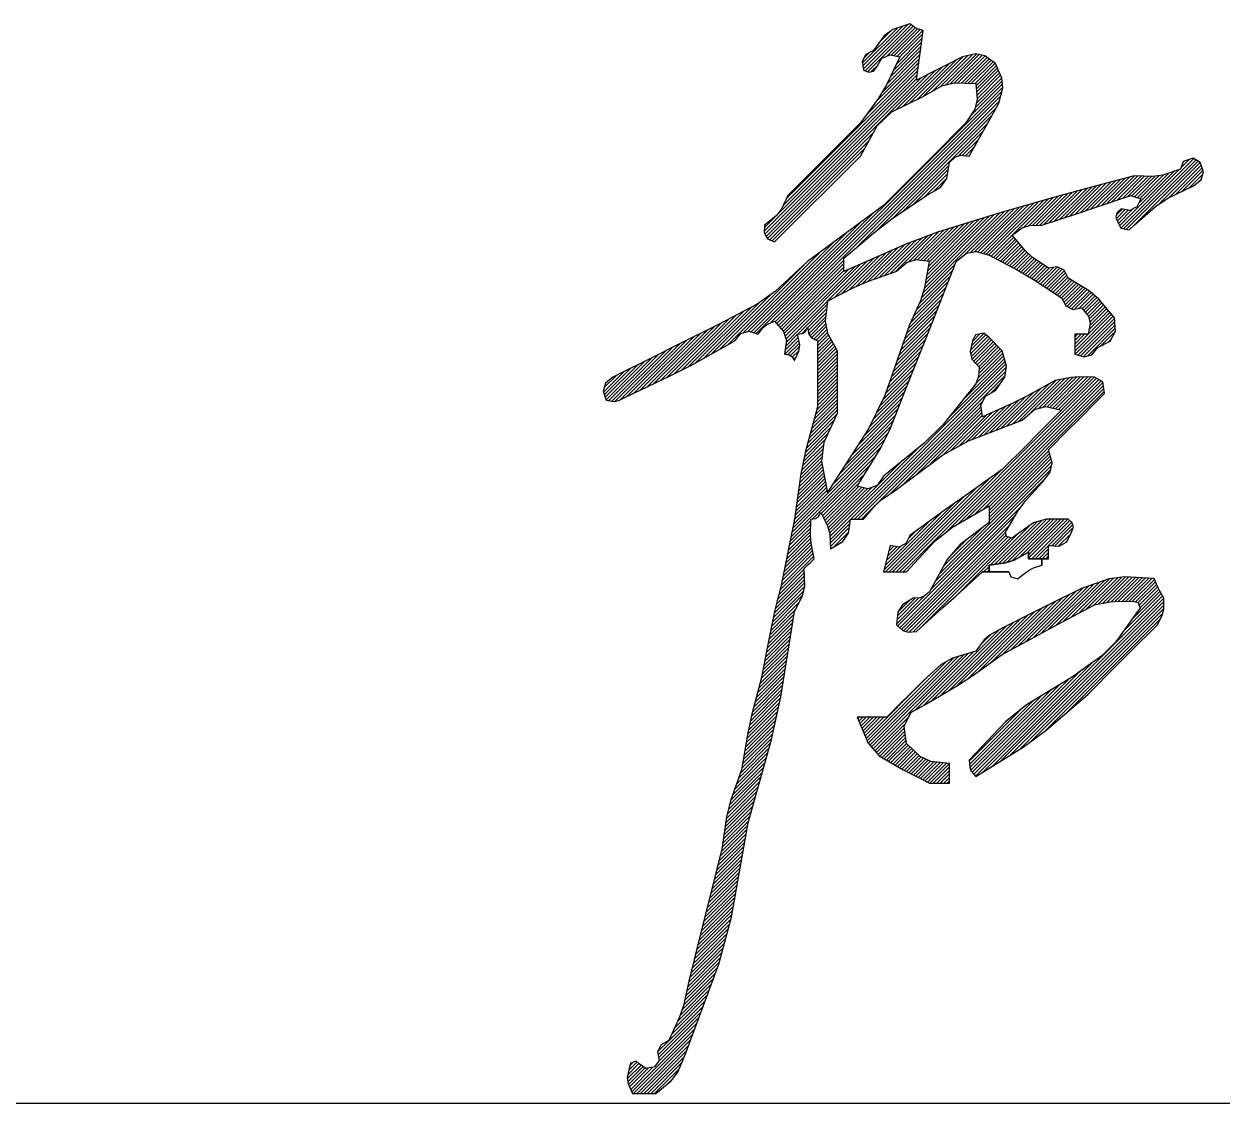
# Model space of a CAD drawing. Extents: x 9732137 to 18866768, y -962146 to 246094.
# Drawn here: x 9819040 to 9819645, y 5944 to 6489 of the extents above; entities that cross this region are included whole.
import ezdxf

# ---------------------------------------------------------------- set-up
doc = ezdxf.new("R2010")
doc.units = 0
doc.header["$LTSCALE"] = 1000
doc.layers.get('0').update_dxf_attribs({"linetype": 'CONTINUOUS'})

# ---------------------------------------------------------------- blocks, each defined once
blk = doc.blocks.new('ZYC')
h = blk.add_hatch()
h.set_pattern_fill('ANSI31', color=256, scale=0.01, style=0)
h.set_pattern_definition([(45, (0, 0), (-0.0008838835, 0.0008838835), [])])
h.paths.add_polyline_path([(0.191716, 0.193383), (0.190548, 0.202253), (0.193921, 0.209), (0.201718, 0.213388), (0.217472, 0.22272), (0.225169, 0.22774), (0.240061, 0.238394), (0.258667, 0.248519), (0.268004, 0.25352), (0.28674, 0.263401), (0.294628, 0.264902), (0.298717, 0.265243), (0.306745, 0.265068), (0.308789, 0.264548), (0.309735, 0.261709), (0.308412, 0.260067), (0.297475, 0.244701), (0.290436, 0.237662), (0.27507, 0.226725), (0.252355, 0.212968), (0.241647, 0.204333), (0.223391, 0.185047), (0.223622, 0.181464), (0.224421, 0.179466), (0.226725, 0.176712), (0.25062, 0.191577), (0.262092, 0.200013), (0.283406, 0.218389), (0.297409, 0.232393), (0.304411, 0.239395), (0.318415, 0.253398), (0.320906, 0.2583), (0.321641, 0.261237), (0.321749, 0.266735), (0.319516, 0.270611), (0.318508, 0.272625), (0.316748, 0.276738), (0.301969, 0.277631), (0.294072, 0.276555), (0.280072, 0.271736), (0.264068, 0.263734), (0.256066, 0.259733), (0.240061, 0.251731), (0.233868, 0.248283), (0.230965, 0.245742), (0.226725, 0.240061), (0.214987, 0.236586), (0.209117, 0.233284), (0.200051, 0.225058), (0.192716, 0.217722), (0.189048, 0.214055), (0.181713, 0.20672), (0.175712, 0.20672), (0.172711, 0.20672), (0.166709, 0.20672), (0.172241, 0.193666), (0.177845, 0.187261), (0.190049, 0.180046), (0.195383, 0.177379), (0.198051, 0.176045), (0.203385, 0.173378), (0.207386, 0.173378), (0.209387, 0.173378), (0.213388, 0.173378), (0.213388, 0.177379), (0.213388, 0.179379), (0.213388, 0.18338), (0.203895, 0.184399), (0.19865, 0.18682)], flags=17)
h.paths.add_polyline_path([(0.260067, 0.325083), (0.264264, 0.330433), (0.265218, 0.335201), (0.263401, 0.341754), (0.273403, 0.351757), (0.278405, 0.356758), (0.288407, 0.366761), (0.291736, 0.3701), (0.290871, 0.376157), (0.28674, 0.37843), (0.278712, 0.378605), (0.274623, 0.378265), (0.266735, 0.376763), (0.252423, 0.368751), (0.245056, 0.365067), (0.230059, 0.358425), (0.229248, 0.364334), (0.231514, 0.368865), (0.236727, 0.371762), (0.24131, 0.378456), (0.242225, 0.383948), (0.240061, 0.391767), (0.237394, 0.394434), (0.23606, 0.395768), (0.233393, 0.398435), (0.230812, 0.400649), (0.226589, 0.399804), (0.225058, 0.396768), (0.223796, 0.391416), (0.22476, 0.38756), (0.228392, 0.383431), (0.228282, 0.380033), (0.227931, 0.378275), (0.226725, 0.375096), (0.210128, 0.354559), (0.200583, 0.345014), (0.180046, 0.328417), (0.176798, 0.323736), (0.172234, 0.322025), (0.166709, 0.323416), (0.178469, 0.342442), (0.183551, 0.352606), (0.191716, 0.373429), (0.201873, 0.398707), (0.206875, 0.411378), (0.216722, 0.436778), (0.22205, 0.441004), (0.226849, 0.441964), (0.233393, 0.440113), (0.248453, 0.432139), (0.25582, 0.427786), (0.270069, 0.41844), (0.272101, 0.414456), (0.275664, 0.412674), (0.280072, 0.413439), (0.283545, 0.409176), (0.284465, 0.405498), (0.283406, 0.400102), (0.280739, 0.400102), (0.279405, 0.400102), (0.276738, 0.400102), (0.276738, 0.396101), (0.276738, 0.394101), (0.276738, 0.3901), (0.28136, 0.388617), (0.285266, 0.389733), (0.288407, 0.393434), (0.294513, 0.396574), (0.297302, 0.401595), (0.296743, 0.408438), (0.288829, 0.417849), (0.283914, 0.422062), (0.273403, 0.428443), (0.271371, 0.432428), (0.267808, 0.434209), (0.263401, 0.433444), (0.255242, 0.439075), (0.251443, 0.442528), (0.245063, 0.450115), (0.250169, 0.45385), (0.253741, 0.455041), (0.260067, 0.455117), (0.278071, 0.461118), (0.287073, 0.464119), (0.305078, 0.47012), (0.307079, 0.469454), (0.308079, 0.46912), (0.310079, 0.468453), (0.308047, 0.464468), (0.304484, 0.462687), (0.300077, 0.463452), (0.298029, 0.461617), (0.297467, 0.459366), (0.29841, 0.456784), (0.29992, 0.453737), (0.30418, 0.452885), (0.306745, 0.455117), (0.317554, 0.46467), (0.323777, 0.468819), (0.336753, 0.475122), (0.340537, 0.478163), (0.341693, 0.48221), (0.340087, 0.486791), (0.336555, 0.489096), (0.331527, 0.48742), (0.330085, 0.483457), (0.321138, 0.480474), (0.316169, 0.479764), (0.306745, 0.480123), (0.280007, 0.473028), (0.266668, 0.46936), (0.240061, 0.461785), (0.207415, 0.451644), (0.191305, 0.445603), (0.160041, 0.431777), (0.160041, 0.434445), (0.160041, 0.435778), (0.160041, 0.438446), (0.175951, 0.452059), (0.184342, 0.458436), (0.201718, 0.47012), (0.208786, 0.474159), (0.212013, 0.478769), (0.213388, 0.486791), (0.216455, 0.489686), (0.2192, 0.490602), (0.223391, 0.490125), (0.229399, 0.500791), (0.2324, 0.506125), (0.238394, 0.516799), (0.240292, 0.524601), (0.23989, 0.529424), (0.236727, 0.536804), (0.23122, 0.540793), (0.226675, 0.541702), (0.220056, 0.540138), (0.210721, 0.53547), (0.206053, 0.533136), (0.196717, 0.528469), (0.198138, 0.538459), (0.198805, 0.543461), (0.200051, 0.553475), (0.196461, 0.554633), (0.193383, 0.556809), (0.184756, 0.554008), (0.180368, 0.550816), (0.175045, 0.543472), (0.17106, 0.54144), (0.169278, 0.537877), (0.170044, 0.53347), (0.172586, 0.532424), (0.174961, 0.533017), (0.176712, 0.535137), (0.179281, 0.539518), (0.183438, 0.541299), (0.188382, 0.540138), (0.181593, 0.526145), (0.177529, 0.519371), (0.168376, 0.506796), (0.153706, 0.492126), (0.146371, 0.484791), (0.1317, 0.47012), (0.128502, 0.463222), (0.125929, 0.459914), (0.120031, 0.455117), (0.119718, 0.451241), (0.121465, 0.448329), (0.125032, 0.446781), (0.14237, 0.464119), (0.151039, 0.472788), (0.168376, 0.490125), (0.176855, 0.50538), (0.184361, 0.512491), (0.200051, 0.520133), (0.209619, 0.525556), (0.215731, 0.527084), (0.226725, 0.526802), (0.227399, 0.518581), (0.226187, 0.513733), (0.221723, 0.506796), (0.205052, 0.490125), (0.196717, 0.48179), (0.180046, 0.465119), (0.164681, 0.45382), (0.157012, 0.448152), (0.141703, 0.436778), (0.125543, 0.421827), (0.116221, 0.415266), (0.096691, 0.405104), (0.075353, 0.394434), (0.064683, 0.3891), (0.043344, 0.37843), (0.039561, 0.375389), (0.038404, 0.371342), (0.04001, 0.366761), (0.044025, 0.366183), (0.046402, 0.366579), (0.050013, 0.368428), (0.072366, 0.379063), (0.083391, 0.384742), (0.105027, 0.396768), (0.108068, 0.400552), (0.112115, 0.401708), (0.116697, 0.400102), (0.119301, 0.403486), (0.121159, 0.404972), (0.125032, 0.406771), (0.129622, 0.401536), (0.130984, 0.396997), (0.130033, 0.3901), (0.132416, 0.389778), (0.133821, 0.388841), (0.135035, 0.386766), (0.137361, 0.391613), (0.137763, 0.394832), (0.136702, 0.400102), (0.139084, 0.400424), (0.14049, 0.401361), (0.141703, 0.403437), (0.142311, 0.400158), (0.143727, 0.39827), (0.146704, 0.396768), (0.146704, 0.383431), (0.146704, 0.376763), (0.146704, 0.363426), (0.140696, 0.341072), (0.138346, 0.329655), (0.135035, 0.306745), (0.132367, 0.293408), (0.131034, 0.28674), (0.128366, 0.273403), (0.127033, 0.268069), (0.126366, 0.265401), (0.125032, 0.260067), (0.122365, 0.24673), (0.121031, 0.240061), (0.118364, 0.226725), (0.11356, 0.208243), (0.111552, 0.198873), (0.108361, 0.180046), (0.102725, 0.164542), (0.100682, 0.156368), (0.098359, 0.140036), (0.09169, 0.113362), (0.088356, 0.100026), (0.081688, 0.073352), (0.078954, 0.060999), (0.07691, 0.054867), (0.071685, 0.043344), (0.0677, 0.041312), (0.065919, 0.037749), (0.066684, 0.033342), (0.064309, 0.030053), (0.059994, 0.029334), (0.056681, 0.031675), (0.055039, 0.032998), (0.0522, 0.032051), (0.05168, 0.030008), (0.050619, 0.024737), (0.051021, 0.021518), (0.053347, 0.016671), (0.058015, 0.016671), (0.060349, 0.016671), (0.065017, 0.016671), (0.072748, 0.023017), (0.076093, 0.027477), (0.08002, 0.036676), (0.096852, 0.082021), (0.10329, 0.105741), (0.111695, 0.153373), (0.123489, 0.195437), (0.128188, 0.21692), (0.135035, 0.260067), (0.139151, 0.267954), (0.14028, 0.272845), (0.140036, 0.281739), (0.142036, 0.283739), (0.143037, 0.28474), (0.145037, 0.28674), (0.143542, 0.294629), (0.143202, 0.298717), (0.14337, 0.306745), (0.145753, 0.307067), (0.147158, 0.308004), (0.148371, 0.310079), (0.151852, 0.30332), (0.152939, 0.299332), (0.153373, 0.291741), (0.1596, 0.295381), (0.16241, 0.299597), (0.163375, 0.306745), (0.166043, 0.306745), (0.167376, 0.306745), (0.170044, 0.306745), (0.175842, 0.313591), (0.179298, 0.316701), (0.186714, 0.321749), (0.209947, 0.339025), (0.223075, 0.346279), (0.250064, 0.356758), (0.256309, 0.362147), (0.262023, 0.363575), (0.270069, 0.361759), (0.258066, 0.349756), (0.252065, 0.343755), (0.240061, 0.331752), (0.221278, 0.318573), (0.211941, 0.311904), (0.193383, 0.29841), (0.19135, 0.294425), (0.187788, 0.292643), (0.18338, 0.293408), (0.182047, 0.288074), (0.18138, 0.285406), (0.180046, 0.280072), (0.184714, 0.280072), (0.187048, 0.280072), (0.191716, 0.280072), (0.206195, 0.295761), (0.214909, 0.302731), (0.233393, 0.313414), (0.233393, 0.310079), (0.233393, 0.308412), (0.233393, 0.305078), (0.218728, 0.293893), (0.212196, 0.286272), (0.203385, 0.270069), (0.200631, 0.267765), (0.198634, 0.266966), (0.19505, 0.266735), (0.189666, 0.263481), (0.18728, 0.259664), (0.186714, 0.253398), (0.189781, 0.250503), (0.192527, 0.249588), (0.196717, 0.250064), (0.210088, 0.262029), (0.216756, 0.268031), (0.230059, 0.280072), (0.233393, 0.280072), (0.233393, 0.283406), (0.241741, 0.284611), (0.245996, 0.286029), (0.253398, 0.290074), (0.253398, 0.288741), (0.253398, 0.28674), (0.260067, 0.28674), (0.263401, 0.28674), (0.263401, 0.289407), (0.263401, 0.290741), (0.263401, 0.293408), (0.268765, 0.293057), (0.27265, 0.295276), (0.27507, 0.300077), (0.276013, 0.302659), (0.275451, 0.30491), (0.273403, 0.306745), (0.262225, 0.306789), (0.255894, 0.30481), (0.24673, 0.29841), (0.245088, 0.297087), (0.242248, 0.298033), (0.241729, 0.300077), (0.247981, 0.31079), (0.251728, 0.3159)])
h.paths.add_polyline_path([(0.172311, 0.351862), (0.151706, 0.320082), (0.148813, 0.335949), (0.149997, 0.345425), (0.156707, 0.360092), (0.156707, 0.372762), (0.156707, 0.379097), (0.156707, 0.391767), (0.151817, 0.400719), (0.150635, 0.406629), (0.151706, 0.416773), (0.165234, 0.42378), (0.172311, 0.426813), (0.186714, 0.431777), (0.191949, 0.436367), (0.196489, 0.437729), (0.203385, 0.436778), (0.200919, 0.423723), (0.198862, 0.417208), (0.193383, 0.405104), (0.180884, 0.369351)], flags=16)
for p, q in [((0.180368, 0.550816), (0.175045, 0.543472)), ((0.184756, 0.554008), (0.180368, 0.550816)), ((0.193383, 0.556809), (0.184756, 0.554008)), ((0.195818, 0.555087), (0.193383, 0.556809)), ((0.197213, 0.55439), (0.195818, 0.555087)), ((0.200051, 0.553475), (0.197213, 0.55439)), ((0.198805, 0.543461), (0.200051, 0.553475)), ((0.17106, 0.54144), (0.169278, 0.537877)), ((0.175045, 0.543472), (0.17106, 0.54144)), ((0.176712, 0.535137), (0.179281, 0.539518)), ((0.179281, 0.539518), (0.183438, 0.541299)), ((0.188382, 0.540138), (0.181593, 0.526145)), ((0.183438, 0.541299), (0.188382, 0.540138)), ((0.198138, 0.538459), (0.198805, 0.543461)), ((0.220056, 0.540138), (0.210721, 0.53547)), ((0.226675, 0.541702), (0.220056, 0.540138)), ((0.23122, 0.540793), (0.226675, 0.541702)), ((0.236727, 0.536804), (0.23122, 0.540793)), ((0.169278, 0.537877), (0.170044, 0.53347)), ((0.170044, 0.53347), (0.172586, 0.532424)), ((0.172586, 0.532424), (0.174961, 0.533017)), ((0.174961, 0.533017), (0.176712, 0.535137)), ((0.196717, 0.528469), (0.198138, 0.538459)), ((0.206053, 0.533136), (0.196717, 0.528469)), ((0.210721, 0.53547), (0.206053, 0.533136)), ((0.23989, 0.529424), (0.236727, 0.536804)), ((0.209619, 0.525556), (0.215731, 0.527084)), ((0.215731, 0.527084), (0.226725, 0.526802)), ((0.226725, 0.526802), (0.227399, 0.518581)), ((0.240292, 0.524601), (0.23989, 0.529424)), ((0.181593, 0.526145), (0.177529, 0.519371)), ((0.200051, 0.520133), (0.209619, 0.525556)), ((0.238394, 0.516799), (0.240292, 0.524601)), ((0.177529, 0.519371), (0.168376, 0.506796)), ((0.184361, 0.512491), (0.200051, 0.520133)), ((0.227399, 0.518581), (0.226187, 0.513733)), ((0.2324, 0.506125), (0.238394, 0.516799)), ((0.176855, 0.50538), (0.184361, 0.512491)), ((0.226187, 0.513733), (0.221723, 0.506796)), ((0.168376, 0.506796), (0.153706, 0.492126)), ((0.168376, 0.490125), (0.176855, 0.50538)), ((0.221723, 0.506796), (0.205052, 0.490125)), ((0.229399, 0.500791), (0.2324, 0.506125)), ((0.223391, 0.490125), (0.229399, 0.500791)), ((0.153706, 0.492126), (0.146371, 0.484791)), ((0.216455, 0.489686), (0.2192, 0.490602)), ((0.2192, 0.490602), (0.223391, 0.490125)), ((0.146371, 0.484791), (0.1317, 0.47012)), ((0.151039, 0.472788), (0.168376, 0.490125)), ((0.205052, 0.490125), (0.196717, 0.48179)), ((0.212013, 0.478769), (0.213388, 0.486791)), ((0.213388, 0.486791), (0.216455, 0.489686)), ((0.331527, 0.48742), (0.330085, 0.483457)), ((0.336555, 0.489096), (0.331527, 0.48742)), ((0.340087, 0.486791), (0.336555, 0.489096)), ((0.341693, 0.48221), (0.340087, 0.486791)), ((0.196717, 0.48179), (0.180046, 0.465119)), ((0.208786, 0.474159), (0.212013, 0.478769)), ((0.306745, 0.480123), (0.280007, 0.473028)), ((0.316169, 0.479764), (0.306745, 0.480123)), ((0.321138, 0.480474), (0.316169, 0.479764)), ((0.330085, 0.483457), (0.321138, 0.480474)), ((0.336753, 0.475122), (0.340537, 0.478163)), ((0.340537, 0.478163), (0.341693, 0.48221)), ((0.14237, 0.464119), (0.151039, 0.472788)), ((0.201718, 0.47012), (0.208786, 0.474159)), ((0.280007, 0.473028), (0.266668, 0.46936)), ((0.323777, 0.468819), (0.336753, 0.475122)), ((0.1317, 0.47012), (0.128502, 0.463222)), ((0.184342, 0.458436), (0.201718, 0.47012)), ((0.266668, 0.46936), (0.240061, 0.461785)), ((0.287073, 0.464119), (0.305078, 0.47012)), ((0.305078, 0.47012), (0.307079, 0.469454)), ((0.307079, 0.469454), (0.308079, 0.46912)), ((0.310079, 0.468453), (0.308047, 0.464468)), ((0.308079, 0.46912), (0.310079, 0.468453)), ((0.317554, 0.46467), (0.323777, 0.468819)), ((0.125032, 0.446781), (0.14237, 0.464119)), ((0.128502, 0.463222), (0.125929, 0.459914)), ((0.180046, 0.465119), (0.164681, 0.45382)), ((0.240061, 0.461785), (0.207415, 0.451644)), ((0.260067, 0.455117), (0.278071, 0.461118)), ((0.278071, 0.461118), (0.287073, 0.464119)), ((0.298029, 0.461617), (0.297467, 0.459366)), ((0.300077, 0.463452), (0.298029, 0.461617)), ((0.304484, 0.462687), (0.300077, 0.463452)), ((0.308047, 0.464468), (0.304484, 0.462687)), ((0.306745, 0.455117), (0.317554, 0.46467)), ((0.120031, 0.455117), (0.119718, 0.451241)), ((0.125929, 0.459914), (0.120031, 0.455117)), ((0.175951, 0.452059), (0.184342, 0.458436)), ((0.250169, 0.45385), (0.253741, 0.455041)), ((0.253741, 0.455041), (0.260067, 0.455117)), ((0.297467, 0.459366), (0.29841, 0.456784)), ((0.29841, 0.456784), (0.29992, 0.453737)), ((0.30418, 0.452885), (0.306745, 0.455117)), ((0.119718, 0.451241), (0.121465, 0.448329)), ((0.121465, 0.448329), (0.125032, 0.446781)), ((0.157012, 0.448152), (0.141703, 0.436778)), ((0.164681, 0.45382), (0.157012, 0.448152)), ((0.160041, 0.438446), (0.175951, 0.452059)), ((0.207415, 0.451644), (0.191305, 0.445603)), ((0.245063, 0.450115), (0.250169, 0.45385)), ((0.251443, 0.442528), (0.245063, 0.450115)), ((0.29992, 0.453737), (0.30418, 0.452885)), ((0.191305, 0.445603), (0.160041, 0.431777)), ((0.22205, 0.441004), (0.226849, 0.441964)), ((0.226849, 0.441964), (0.233393, 0.440113)), ((0.255242, 0.439075), (0.251443, 0.442528)), ((0.141703, 0.436778), (0.125543, 0.421827)), ((0.160041, 0.435778), (0.160041, 0.438446)), ((0.160041, 0.434445), (0.160041, 0.435778)), ((0.191949, 0.436367), (0.186714, 0.431777)), ((0.196489, 0.437729), (0.191949, 0.436367)), ((0.203385, 0.436778), (0.196489, 0.437729)), ((0.200919, 0.423723), (0.203385, 0.436778)), ((0.206875, 0.411378), (0.216722, 0.436778)), ((0.216722, 0.436778), (0.22205, 0.441004)), ((0.233393, 0.440113), (0.248453, 0.432139)), ((0.263401, 0.433444), (0.255242, 0.439075)), ((0.160041, 0.431777), (0.160041, 0.434445)), ((0.186714, 0.431777), (0.172311, 0.426813)), ((0.248453, 0.432139), (0.25582, 0.427786)), ((0.267808, 0.434209), (0.263401, 0.433444)), ((0.271371, 0.432428), (0.267808, 0.434209)), ((0.273403, 0.428443), (0.271371, 0.432428)), ((0.165234, 0.42378), (0.151706, 0.416773)), ((0.172311, 0.426813), (0.165234, 0.42378)), ((0.198862, 0.417208), (0.200919, 0.423723)), ((0.25582, 0.427786), (0.270069, 0.41844)), ((0.283914, 0.422062), (0.273403, 0.428443)), ((0.125543, 0.421827), (0.116221, 0.415266)), ((0.270069, 0.41844), (0.272101, 0.414456)), ((0.288829, 0.417849), (0.283914, 0.422062)), ((0.296743, 0.408438), (0.288829, 0.417849)), ((0.116221, 0.415266), (0.096691, 0.405104)), ((0.151706, 0.416773), (0.150635, 0.406629)), ((0.193383, 0.405104), (0.198862, 0.417208)), ((0.272101, 0.414456), (0.275664, 0.412674)), ((0.275664, 0.412674), (0.280072, 0.413439)), ((0.280072, 0.413439), (0.283545, 0.409176)), ((0.121159, 0.404972), (0.125032, 0.406771)), ((0.125032, 0.406771), (0.129622, 0.401536)), ((0.150635, 0.406629), (0.151817, 0.400719)), ((0.201873, 0.398707), (0.206875, 0.411378)), ((0.283545, 0.409176), (0.284465, 0.405498)), ((0.297302, 0.401595), (0.296743, 0.408438)), ((0.096691, 0.405104), (0.075353, 0.394434)), ((0.105027, 0.396768), (0.108068, 0.400552)), ((0.108068, 0.400552), (0.112115, 0.401708)), ((0.112115, 0.401708), (0.116697, 0.400102)), ((0.116697, 0.400102), (0.119301, 0.403486)), ((0.119301, 0.403486), (0.121159, 0.404972)), ((0.129622, 0.401536), (0.130984, 0.396997)), ((0.136702, 0.400102), (0.139084, 0.400424)), ((0.137763, 0.394832), (0.136702, 0.400102)), ((0.139084, 0.400424), (0.14049, 0.401361)), ((0.14049, 0.401361), (0.141703, 0.403437)), ((0.141703, 0.403437), (0.142311, 0.400158)), ((0.142311, 0.400158), (0.143727, 0.39827)), ((0.151817, 0.400719), (0.156707, 0.391767)), ((0.180884, 0.369351), (0.193383, 0.405104)), ((0.226589, 0.399804), (0.225058, 0.396768)), ((0.230812, 0.400649), (0.226589, 0.399804)), ((0.233393, 0.398435), (0.230812, 0.400649)), ((0.279405, 0.400102), (0.276738, 0.400102)), ((0.276738, 0.400102), (0.276738, 0.396101)), ((0.280739, 0.400102), (0.279405, 0.400102)), ((0.283406, 0.400102), (0.280739, 0.400102)), ((0.284465, 0.405498), (0.283406, 0.400102)), ((0.294513, 0.396574), (0.297302, 0.401595)), ((0.075353, 0.394434), (0.064683, 0.3891)), ((0.083391, 0.384742), (0.105027, 0.396768)), ((0.130984, 0.396997), (0.130033, 0.3901)), ((0.137361, 0.391613), (0.137763, 0.394832)), ((0.143727, 0.39827), (0.146704, 0.396768)), ((0.146704, 0.396768), (0.146704, 0.383431)), ((0.191716, 0.373429), (0.201873, 0.398707)), ((0.225058, 0.396768), (0.223796, 0.391416)), ((0.23606, 0.395768), (0.233393, 0.398435)), ((0.237394, 0.394434), (0.23606, 0.395768)), ((0.240061, 0.391767), (0.237394, 0.394434)), ((0.276738, 0.396101), (0.276738, 0.394101)), ((0.276738, 0.394101), (0.276738, 0.3901)), ((0.285266, 0.389733), (0.288407, 0.393434)), ((0.288407, 0.393434), (0.294513, 0.396574)), ((0.064683, 0.3891), (0.043344, 0.37843)), ((0.130033, 0.3901), (0.132416, 0.389778)), ((0.132416, 0.389778), (0.133821, 0.388841)), ((0.133821, 0.388841), (0.135035, 0.386766)), ((0.135035, 0.386766), (0.137361, 0.391613)), ((0.156707, 0.391767), (0.156707, 0.379097)), ((0.223796, 0.391416), (0.22476, 0.38756)), ((0.22476, 0.38756), (0.228392, 0.383431)), ((0.242225, 0.383948), (0.240061, 0.391767)), ((0.276738, 0.3901), (0.28136, 0.388617)), ((0.28136, 0.388617), (0.285266, 0.389733)), ((0.072366, 0.379063), (0.083391, 0.384742)), ((0.146704, 0.383431), (0.146704, 0.376763)), ((0.228392, 0.383431), (0.228282, 0.380033)), ((0.24131, 0.378456), (0.242225, 0.383948)), ((0.039561, 0.375389), (0.038404, 0.371342)), ((0.043344, 0.37843), (0.039561, 0.375389)), ((0.050013, 0.368428), (0.072366, 0.379063)), ((0.146704, 0.376763), (0.146704, 0.363426)), ((0.156707, 0.379097), (0.156707, 0.372762)), ((0.227931, 0.378275), (0.226725, 0.375096)), ((0.228282, 0.380033), (0.227931, 0.378275)), ((0.236727, 0.371762), (0.24131, 0.378456)), ((0.266735, 0.376763), (0.252423, 0.368751)), ((0.274623, 0.378265), (0.266735, 0.376763)), ((0.278712, 0.378605), (0.274623, 0.378265)), ((0.28674, 0.37843), (0.278712, 0.378605)), ((0.290871, 0.376157), (0.28674, 0.37843)), ((0.291736, 0.3701), (0.290871, 0.376157)), ((0.038404, 0.371342), (0.04001, 0.366761)), ((0.156707, 0.372762), (0.156707, 0.360092)), ((0.172311, 0.351862), (0.180884, 0.369351)), ((0.183551, 0.352606), (0.191716, 0.373429)), ((0.226725, 0.375096), (0.210128, 0.354559)), ((0.231514, 0.368865), (0.236727, 0.371762)), ((0.288407, 0.366761), (0.291736, 0.3701)), ((0.04001, 0.366761), (0.044025, 0.366183)), ((0.044025, 0.366183), (0.046402, 0.366579)), ((0.046402, 0.366579), (0.050013, 0.368428)), ((0.146704, 0.363426), (0.140696, 0.341072)), ((0.229248, 0.364334), (0.231514, 0.368865)), ((0.230059, 0.358425), (0.229248, 0.364334)), ((0.245056, 0.365067), (0.230059, 0.358425)), ((0.252423, 0.368751), (0.245056, 0.365067)), ((0.256309, 0.362147), (0.262023, 0.363575)), ((0.262023, 0.363575), (0.270069, 0.361759)), ((0.278405, 0.356758), (0.288407, 0.366761)), ((0.156707, 0.360092), (0.149997, 0.345425)), ((0.250064, 0.356758), (0.256309, 0.362147)), ((0.270069, 0.361759), (0.258066, 0.349756)), ((0.151706, 0.320082), (0.172311, 0.351862)), ((0.178469, 0.342442), (0.183551, 0.352606)), ((0.210128, 0.354559), (0.200583, 0.345014)), ((0.223075, 0.346279), (0.250064, 0.356758)), ((0.263401, 0.341754), (0.273403, 0.351757)), ((0.273403, 0.351757), (0.278405, 0.356758)), ((0.149997, 0.345425), (0.148813, 0.335949)), ((0.200583, 0.345014), (0.180046, 0.328417)), ((0.209947, 0.339025), (0.223075, 0.346279)), ((0.258066, 0.349756), (0.252065, 0.343755)), ((0.140696, 0.341072), (0.138346, 0.329655)), ((0.166709, 0.323416), (0.178469, 0.342442)), ((0.186714, 0.321749), (0.209947, 0.339025)), ((0.252065, 0.343755), (0.240061, 0.331752)), ((0.265218, 0.335201), (0.263401, 0.341754)), ((0.148813, 0.335949), (0.151706, 0.320082)), ((0.264264, 0.330433), (0.265218, 0.335201)), ((0.138346, 0.329655), (0.135035, 0.306745)), ((0.180046, 0.328417), (0.176798, 0.323736)), ((0.240061, 0.331752), (0.221278, 0.318573)), ((0.260067, 0.325083), (0.264264, 0.330433)), ((0.172234, 0.322025), (0.166709, 0.323416)), ((0.176798, 0.323736), (0.172234, 0.322025)), ((0.179298, 0.316701), (0.186714, 0.321749)), ((0.251728, 0.3159), (0.260067, 0.325083)), ((0.175842, 0.313591), (0.179298, 0.316701)), ((0.221278, 0.318573), (0.211941, 0.311904)), ((0.247981, 0.31079), (0.251728, 0.3159)), ((0.147158, 0.308004), (0.148371, 0.310079)), ((0.148371, 0.310079), (0.151852, 0.30332)), ((0.170044, 0.306745), (0.175842, 0.313591)), ((0.211941, 0.311904), (0.193383, 0.29841)), ((0.214909, 0.302731), (0.233393, 0.313414)), ((0.233393, 0.313414), (0.233393, 0.310079)), ((0.233393, 0.310079), (0.233393, 0.308412)), ((0.241729, 0.300077), (0.247981, 0.31079)), ((0.135035, 0.306745), (0.132367, 0.293408)), ((0.143202, 0.298717), (0.14337, 0.306745)), ((0.14337, 0.306745), (0.145753, 0.307067)), ((0.145753, 0.307067), (0.147158, 0.308004)), ((0.151852, 0.30332), (0.152939, 0.299332)), ((0.16241, 0.299597), (0.163375, 0.306745)), ((0.163375, 0.306745), (0.166043, 0.306745)), ((0.166043, 0.306745), (0.167376, 0.306745)), ((0.167376, 0.306745), (0.170044, 0.306745)), ((0.206195, 0.295761), (0.214909, 0.302731)), ((0.233393, 0.305078), (0.218728, 0.293893)), ((0.233393, 0.308412), (0.233393, 0.305078)), ((0.255894, 0.30481), (0.24673, 0.29841)), ((0.262225, 0.306789), (0.255894, 0.30481)), ((0.273403, 0.306745), (0.262225, 0.306789)), ((0.275451, 0.30491), (0.273403, 0.306745)), ((0.27507, 0.300077), (0.276013, 0.302659)), ((0.276013, 0.302659), (0.275451, 0.30491)), ((0.143542, 0.294629), (0.143202, 0.298717)), ((0.152939, 0.299332), (0.153373, 0.291741)), ((0.1596, 0.295381), (0.16241, 0.299597)), ((0.193383, 0.29841), (0.19135, 0.294425)), ((0.242248, 0.298033), (0.241729, 0.300077)), ((0.245088, 0.297087), (0.242248, 0.298033)), ((0.24673, 0.29841), (0.245088, 0.297087)), ((0.27265, 0.295276), (0.27507, 0.300077)), ((0.132367, 0.293408), (0.131034, 0.28674)), ((0.145037, 0.28674), (0.143542, 0.294629)), ((0.153373, 0.291741), (0.1596, 0.295381)), ((0.18338, 0.293408), (0.182047, 0.288074)), ((0.187788, 0.292643), (0.18338, 0.293408)), ((0.19135, 0.294425), (0.187788, 0.292643)), ((0.191716, 0.280072), (0.206195, 0.295761)), ((0.218728, 0.293893), (0.212196, 0.286272)), ((0.263401, 0.290741), (0.263401, 0.293408)), ((0.263401, 0.293408), (0.268765, 0.293057)), ((0.263401, 0.289407), (0.263401, 0.290741)), ((0.268765, 0.293057), (0.27265, 0.295276)), ((0.131034, 0.28674), (0.128366, 0.273403)), ((0.142036, 0.283739), (0.143037, 0.28474)), ((0.143037, 0.28474), (0.145037, 0.28674)), ((0.18138, 0.285406), (0.180046, 0.280072)), ((0.182047, 0.288074), (0.18138, 0.285406)), ((0.212196, 0.286272), (0.203385, 0.270069)), ((0.233393, 0.283406), (0.241741, 0.284611)), ((0.241741, 0.284611), (0.233393, 0.283406)), ((0.241741, 0.284611), (0.245996, 0.286029)), ((0.245996, 0.286029), (0.241741, 0.284611)), ((0.245996, 0.286029), (0.253398, 0.290074)), ((0.253398, 0.290074), (0.245996, 0.286029)), ((0.253398, 0.290074), (0.253398, 0.288741)), ((0.253398, 0.288741), (0.253398, 0.290074)), ((0.253398, 0.288741), (0.253398, 0.288074)), ((0.253398, 0.288074), (0.253398, 0.288741)), ((0.253398, 0.288074), (0.253398, 0.28674)), ((0.253398, 0.28674), (0.253398, 0.288074)), ((0.253398, 0.28674), (0.263401, 0.28674)), ((0.263401, 0.28674), (0.253398, 0.28674)), ((0.253398, 0.28674), (0.263401, 0.28674)), ((0.260067, 0.28674), (0.253398, 0.28674)), ((0.253398, 0.28674), (0.260067, 0.28674)), ((0.260067, 0.28674), (0.253398, 0.28674)), ((0.260067, 0.283406), (0.260067, 0.28674)), ((0.260067, 0.28674), (0.260067, 0.283406)), ((0.260067, 0.283406), (0.260067, 0.28674)), ((0.263401, 0.28674), (0.263401, 0.289407)), ((0.140036, 0.281739), (0.142036, 0.283739)), ((0.14028, 0.272845), (0.140036, 0.281739)), ((0.180046, 0.280072), (0.184714, 0.280072)), ((0.184714, 0.280072), (0.187048, 0.280072)), ((0.187048, 0.280072), (0.191716, 0.280072)), ((0.216756, 0.268031), (0.230059, 0.280072)), ((0.230059, 0.280072), (0.233393, 0.280072)), ((0.233393, 0.280072), (0.230059, 0.280072)), ((0.230059, 0.280072), (0.233393, 0.280072)), ((0.233393, 0.280072), (0.233393, 0.283406)), ((0.233393, 0.283406), (0.233393, 0.280072)), ((0.233393, 0.280072), (0.233393, 0.283406)), ((0.233393, 0.283406), (0.233393, 0.280072)), ((0.233393, 0.280072), (0.233393, 0.283406)), ((0.233393, 0.283406), (0.233393, 0.280072)), ((0.233393, 0.280072), (0.243396, 0.280072)), ((0.243396, 0.280072), (0.233393, 0.280072)), ((0.233393, 0.280072), (0.243396, 0.280072)), ((0.243396, 0.280072), (0.244426, 0.277523)), ((0.250064, 0.278405), (0.253686, 0.28103)), ((0.253686, 0.28103), (0.255793, 0.282083)), ((0.255793, 0.282083), (0.260067, 0.283406)), ((0.128366, 0.273403), (0.127033, 0.268069)), ((0.139151, 0.267954), (0.14028, 0.272845)), ((0.244426, 0.277523), (0.247955, 0.27664)), ((0.247955, 0.27664), (0.250064, 0.278405)), ((0.294072, 0.276555), (0.280072, 0.271736)), ((0.301969, 0.277631), (0.294072, 0.276555)), ((0.316748, 0.276738), (0.301969, 0.277631)), ((0.318508, 0.272625), (0.316748, 0.276738)), ((0.319516, 0.270611), (0.318508, 0.272625)), ((0.127033, 0.268069), (0.126366, 0.265401)), ((0.135035, 0.260067), (0.139151, 0.267954)), ((0.19505, 0.266735), (0.189666, 0.263481)), ((0.198634, 0.266966), (0.19505, 0.266735)), ((0.200631, 0.267765), (0.198634, 0.266966)), ((0.203385, 0.270069), (0.200631, 0.267765)), ((0.210088, 0.262029), (0.216756, 0.268031)), ((0.280072, 0.271736), (0.264068, 0.263734)), ((0.321749, 0.266735), (0.319516, 0.270611)), ((0.321641, 0.261237), (0.321749, 0.266735)), ((0.126366, 0.265401), (0.125032, 0.260067)), ((0.189666, 0.263481), (0.18728, 0.259664)), ((0.196717, 0.250064), (0.210088, 0.262029)), ((0.264068, 0.263734), (0.256066, 0.259733)), ((0.268004, 0.25352), (0.28674, 0.263401)), ((0.28674, 0.263401), (0.294628, 0.264902)), ((0.294628, 0.264902), (0.298717, 0.265243)), ((0.298717, 0.265243), (0.306745, 0.265068)), ((0.306745, 0.265068), (0.308789, 0.264548)), ((0.309735, 0.261709), (0.308412, 0.260067)), ((0.308789, 0.264548), (0.309735, 0.261709)), ((0.320906, 0.2583), (0.321641, 0.261237)), ((0.125032, 0.260067), (0.122365, 0.24673)), ((0.128188, 0.21692), (0.135035, 0.260067)), ((0.18728, 0.259664), (0.186714, 0.253398)), ((0.256066, 0.259733), (0.240061, 0.251731)), ((0.308412, 0.260067), (0.297475, 0.244701)), ((0.318415, 0.253398), (0.320906, 0.2583)), ((0.186714, 0.253398), (0.189781, 0.250503)), ((0.189781, 0.250503), (0.192527, 0.249588)), ((0.192527, 0.249588), (0.196717, 0.250064)), ((0.233868, 0.248283), (0.230965, 0.245742)), ((0.240061, 0.251731), (0.233868, 0.248283)), ((0.240061, 0.238394), (0.258667, 0.248519)), ((0.258667, 0.248519), (0.268004, 0.25352)), ((0.304411, 0.239395), (0.318415, 0.253398)), ((0.122365, 0.24673), (0.121031, 0.240061)), ((0.230965, 0.245742), (0.226725, 0.240061)), ((0.297475, 0.244701), (0.290436, 0.237662)), ((0.121031, 0.240061), (0.118364, 0.226725)), ((0.214987, 0.236586), (0.209117, 0.233284)), ((0.226725, 0.240061), (0.214987, 0.236586)), ((0.225169, 0.22774), (0.240061, 0.238394)), ((0.290436, 0.237662), (0.27507, 0.226725)), ((0.297409, 0.232393), (0.304411, 0.239395)), ((0.209117, 0.233284), (0.200051, 0.225058)), ((0.283406, 0.218389), (0.297409, 0.232393)), ((0.118364, 0.226725), (0.11356, 0.208243)), ((0.200051, 0.225058), (0.192716, 0.217722)), ((0.217472, 0.22272), (0.225169, 0.22774)), ((0.27507, 0.226725), (0.252355, 0.212968)), ((0.201718, 0.213388), (0.217472, 0.22272)), ((0.262092, 0.200013), (0.283406, 0.218389)), ((0.123489, 0.195437), (0.128188, 0.21692)), ((0.189048, 0.214055), (0.181713, 0.20672)), ((0.192716, 0.217722), (0.189048, 0.214055)), ((0.193921, 0.209), (0.201718, 0.213388)), ((0.252355, 0.212968), (0.241647, 0.204333)), ((0.11356, 0.208243), (0.111552, 0.198873)), ((0.172711, 0.20672), (0.166709, 0.20672)), ((0.166709, 0.20672), (0.172241, 0.193666)), ((0.175712, 0.20672), (0.172711, 0.20672)), ((0.181713, 0.20672), (0.175712, 0.20672)), ((0.190548, 0.202253), (0.193921, 0.209)), ((0.191716, 0.193383), (0.190548, 0.202253)), ((0.241647, 0.204333), (0.223391, 0.185047)), ((0.25062, 0.191577), (0.262092, 0.200013)), ((0.111552, 0.198873), (0.108361, 0.180046)), ((0.111695, 0.153373), (0.123489, 0.195437)), ((0.172241, 0.193666), (0.177845, 0.187261)), ((0.19865, 0.18682), (0.191716, 0.193383)), ((0.226725, 0.176712), (0.25062, 0.191577)), ((0.177845, 0.187261), (0.190049, 0.180046)), ((0.203895, 0.184399), (0.19865, 0.18682)), ((0.213388, 0.18338), (0.203895, 0.184399)), ((0.213388, 0.179379), (0.213388, 0.18338)), ((0.223391, 0.185047), (0.223622, 0.181464)), ((0.108361, 0.180046), (0.102725, 0.164542)), ((0.190049, 0.180046), (0.195383, 0.177379)), ((0.195383, 0.177379), (0.198051, 0.176045)), ((0.198051, 0.176045), (0.203385, 0.173378)), ((0.213388, 0.177379), (0.213388, 0.179379)), ((0.213388, 0.173378), (0.213388, 0.177379)), ((0.223622, 0.181464), (0.224421, 0.179466)), ((0.224421, 0.179466), (0.226725, 0.176712)), ((0.203385, 0.173378), (0.207386, 0.173378)), ((0.207386, 0.173378), (0.209387, 0.173378)), ((0.209387, 0.173378), (0.213388, 0.173378)), ((0.102725, 0.164542), (0.100682, 0.156368)), ((0.100682, 0.156368), (0.098359, 0.140036)), ((0.10329, 0.105741), (0.111695, 0.153373)), ((0.098359, 0.140036), (0.09169, 0.113362)), ((0.09169, 0.113362), (0.088356, 0.100026)), ((0.096852, 0.082021), (0.10329, 0.105741)), ((0.088356, 0.100026), (0.081688, 0.073352)), ((0.08002, 0.036676), (0.096852, 0.082021)), ((0.081688, 0.073352), (0.078954, 0.060999)), ((0.078954, 0.060999), (0.07691, 0.054867)), ((0.07691, 0.054867), (0.071685, 0.043344)), ((0.071685, 0.043344), (0.0677, 0.041312)), ((0.0677, 0.041312), (0.065919, 0.037749)), ((0.065919, 0.037749), (0.066684, 0.033342)), ((0.076093, 0.027477), (0.08002, 0.036676)), ((0.0522, 0.032051), (0.05168, 0.030008)), ((0.055039, 0.032998), (0.0522, 0.032051)), ((0.056681, 0.031675), (0.055039, 0.032998)), ((0.059994, 0.029334), (0.056681, 0.031675)), ((0.066684, 0.033342), (0.064309, 0.030053)), ((0.05168, 0.030008), (0.050619, 0.024737)), ((0.050619, 0.024737), (0.051021, 0.021518)), ((0.064309, 0.030053), (0.059994, 0.029334)), ((0.072748, 0.023017), (0.076093, 0.027477)), ((0.051021, 0.021518), (0.053347, 0.016671)), ((0.065017, 0.016671), (0.072748, 0.023017)), ((0.053347, 0.016671), (0.058015, 0.016671)), ((0.058015, 0.016671), (0.060349, 0.016671)), ((0.060349, 0.016671), (0.065017, 0.016671))]:
    blk.add_line(p, q)

msp = doc.modelspace()

# ---------------------------------------------------------------- linework, layer by layer
msp.add_line((9817456.78, 5943.72), (9822956.78, 5943.72))

# ---------------------------------------------------------------- block references
at = {"xscale": 1000, "yscale": 1000, "zscale": 1000}
msp.add_blockref('ZYC', (9819294.39, 5931.88), dxfattribs=at)

doc.saveas('drawing.dxf')
